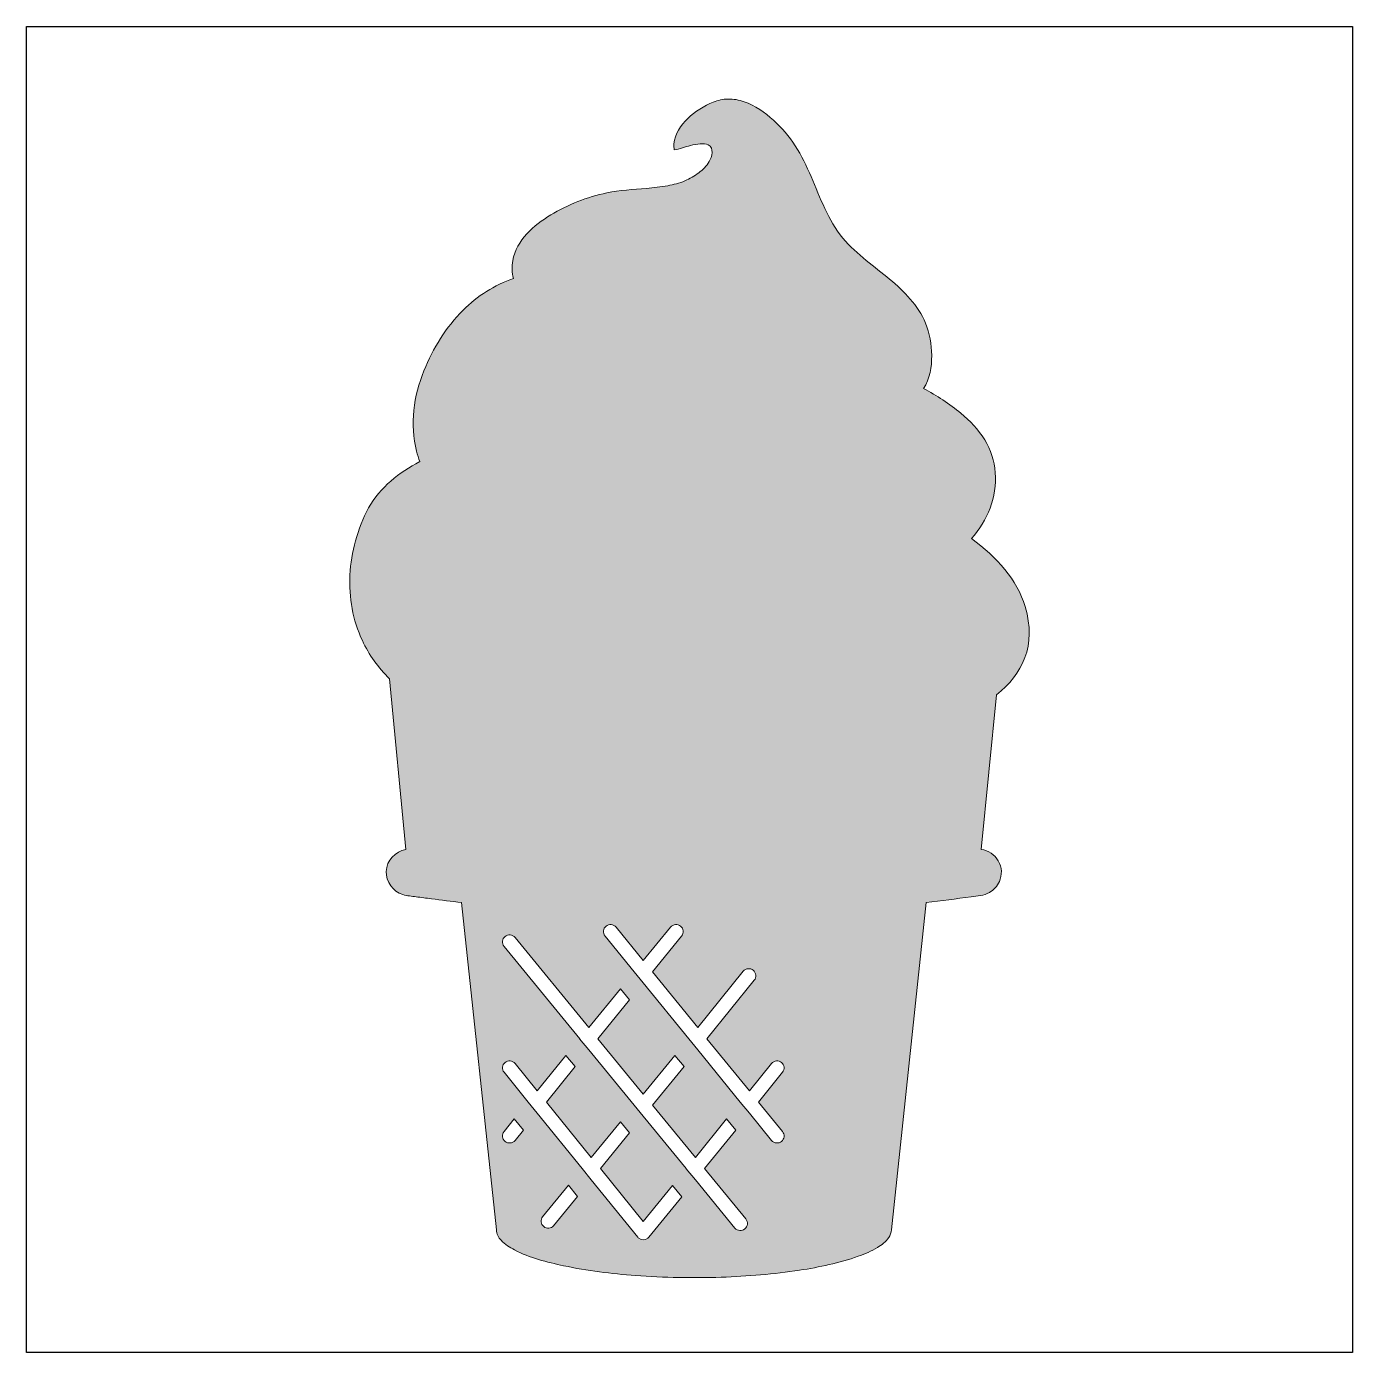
# Model space of a CAD drawing. Header units: inches. Extents: x 0 to 114, y 0 to 114.
import ezdxf

# ---------------------------------------------------------------- set-up
doc = ezdxf.new("R2010")
doc.units = ezdxf.units.IN
doc.header["$MEASUREMENT"] = 0
doc.layers.add('Image Background', color=7, linetype='Continuous')
doc.layers.add('Layer 1', color=7, linetype='Continuous')
picture_1 = doc.add_image_def('image1.png', size_in_pixel=(1350, 1350))

msp = doc.modelspace()

# ---------------------------------------------------------------- hatches: boundary and pattern name
at = {"layer": 'Layer 1', "true_color": 0xf8b3bd}
h = msp.add_hatch(color=231, dxfattribs=at)
h.dxf.hatch_style = 2
edge = h.paths.add_edge_path()
edge.add_spline(control_points=[(81.47, 70.17), (82.13, 70.95), (82.69, 71.83), (83.06, 72.79), (83.42, 73.76), (83.58, 74.8), (83.5, 75.84), (83.42, 76.85), (83.14, 77.82), (82.6, 78.68), (82.06, 79.56), (81.33, 80.3), (80.55, 80.96), (79.56, 81.79), (78.47, 82.48), (77.33, 83.09), (77.86, 83.94), (78.04, 84.96), (78.03, 85.95), (78.02, 86.9), (77.85, 87.85), (77.49, 88.74), (76.86, 90.28), (75.66, 91.46), (74.4, 92.51), (73.74, 93.06), (73.05, 93.59), (72.39, 94.14), (71.68, 94.73), (70.96, 95.34), (70.37, 96.05), (69.09, 97.61), (68.42, 99.53), (67.63, 101.36), (67.24, 102.27), (66.82, 103.18), (66.27, 104.02), (65.75, 104.83), (65.1, 105.57), (64.39, 106.22), (63.65, 106.89), (62.8, 107.49), (61.85, 107.82), (61.41, 107.97), (60.94, 108.06), (60.47, 108.05), (60.03, 108.04), (59.61, 107.94), (59.2, 107.78), (58.39, 107.46), (57.63, 106.97), (57, 106.37), (56.4, 105.79), (55.88, 105.03), (55.81, 104.18), (55.8, 104), (55.81, 103.83), (55.83, 103.66), (56.31, 103.75), (56.77, 103.93), (57.24, 104.04), (57.52, 104.11), (57.8, 104.17), (58.08, 104.18), (58.31, 104.2), (58.56, 104.19), (58.76, 104.09), (59.3, 103.84), (59.08, 103.06), (58.85, 102.66), (58.64, 102.27), (58.3, 101.96), (57.95, 101.69), (57.58, 101.41), (57.18, 101.18), (56.75, 101), (56.28, 100.79), (55.78, 100.67), (55.27, 100.58), (54.67, 100.47), (54.06, 100.4), (53.44, 100.35), (52.3, 100.25), (51.15, 100.2), (50.02, 99.96), (48.33, 99.61), (46.67, 98.95), (45.19, 98.06), (43.73, 97.17), (42.22, 95.89), (41.91, 94.12), (41.82, 93.61), (41.84, 93.08), (41.98, 92.58), (40.34, 92.01), (38.86, 91.07), (37.63, 89.85), (36.16, 88.38), (35.04, 86.55), (34.26, 84.63), (33.37, 82.44), (33.04, 80.01), (33.63, 77.69), (33.7, 77.39), (33.8, 77.09), (33.9, 76.79), (32.12, 75.88), (30.49, 74.57), (29.49, 72.81), (28.99, 71.92), (28.63, 70.94), (28.36, 69.97), (28.1, 69.01), (27.93, 68.02), (27.88, 67.02), (27.78, 65.08), (28.12, 63.13), (28.95, 61.37), (29.52, 60.14), (30.32, 59.02), (31.29, 58.07), (31.29, 58.07), (32.69, 43.36), (32.69, 43.36), (31.79, 43.19), (31.04, 42.41), (31.01, 41.47), (30.98, 40.57), (31.58, 39.75), (32.44, 39.47), (32.8, 39.36), (33.2, 39.34), (33.58, 39.28), (34.02, 39.22), (34.46, 39.17), (34.9, 39.11), (35.76, 39), (36.63, 38.89), (37.5, 38.79), (37.5, 38.79), (40.5, 10.57), (40.5, 10.57), (40.5, 10.23), (40.68, 9.92), (40.91, 9.67), (41.23, 9.32), (41.65, 9.06), (42.07, 8.84), (43.38, 8.16), (44.86, 7.78), (46.3, 7.48), (48.34, 7.04), (50.42, 6.79), (52.5, 6.64), (54.96, 6.45), (57.43, 6.41), (59.89, 6.49), (62.15, 6.57), (64.41, 6.75), (66.64, 7.09), (68.35, 7.36), (70.06, 7.7), (71.69, 8.29), (72.26, 8.49), (72.83, 8.73), (73.35, 9.05), (73.71, 9.27), (74.08, 9.54), (74.32, 9.9), (74.46, 10.1), (74.55, 10.33), (74.55, 10.57), (74.55, 10.57), (77.55, 38.79), (77.55, 38.79), (78.85, 38.94), (80.14, 39.1), (81.43, 39.28), (81.96, 39.35), (82.52, 39.38), (83, 39.65), (83.38, 39.86), (83.69, 40.19), (83.86, 40.59), (84.12, 41.17), (84.09, 41.83), (83.77, 42.37), (83.46, 42.91), (82.91, 43.28), (82.29, 43.37), (82.29, 43.37), (83.61, 56.68), (83.61, 56.68), (85.84, 58.47), (87.09, 60.93), (86.08, 64.3), (85.39, 66.62), (83.65, 68.55), (81.47, 70.17)], knot_values=[0, 0, 0, 0, 1, 1, 1, 2, 2, 2, 3, 3, 3, 4, 4, 4, 5, 5, 5, 6, 6, 6, 7, 7, 7, 8, 8, 8, 9, 9, 9, 10, 10, 10, 11, 11, 11, 12, 12, 12, 13, 13, 13, 14, 14, 14, 15, 15, 15, 16, 16, 16, 17, 17, 17, 18, 18, 18, 19, 19, 19, 20, 20, 20, 21, 21, 21, 22, 22, 22, 23, 23, 23, 24, 24, 24, 25, 25, 25, 26, 26, 26, 27, 27, 27, 28, 28, 28, 29, 29, 29, 30, 30, 30, 31, 31, 31, 32, 32, 32, 33, 33, 33, 34, 34, 34, 35, 35, 35, 36, 36, 36, 37, 37, 37, 38, 38, 38, 39, 39, 39, 40, 40, 40, 41, 41, 41, 42, 42, 42, 43, 43, 43, 44, 44, 44, 45, 45, 45, 46, 46, 46, 47, 47, 47, 48, 48, 48, 49, 49, 49, 50, 50, 50, 51, 51, 51, 52, 52, 52, 53, 53, 53, 54, 54, 54, 55, 55, 55, 56, 56, 56, 57, 57, 57, 58, 58, 58, 59, 59, 59, 60, 60, 60, 61, 61, 61, 62, 62, 62, 63, 63, 63, 64, 64, 64, 65, 65, 65, 66, 66, 66, 66], degree=3, periodic=1)
edge = h.paths.add_edge_path()
edge.add_spline(control_points=[(41.25, 18.19), (40.99, 18.4), (40.95, 18.79), (41.16, 19.05), (41.16, 19.05), (42.05, 20.14), (42.05, 20.14), (42.05, 20.14), (42.84, 19.17), (42.84, 19.17), (42.84, 19.17), (42.11, 18.28), (42.11, 18.28), (41.9, 18.02), (41.51, 17.98), (41.25, 18.19)], knot_values=[0, 0, 0, 0, 1, 1, 1, 2, 2, 2, 3, 3, 3, 4, 4, 4, 5, 5, 5, 5], degree=3, periodic=1)
edge = h.paths.add_edge_path()
edge.add_spline(control_points=[(44.58, 10.85), (44.32, 11.06), (44.28, 11.45), (44.49, 11.7), (44.49, 11.7), (46.71, 14.41), (46.71, 14.41), (46.71, 14.41), (47.49, 13.44), (47.49, 13.44), (47.49, 13.44), (45.43, 10.93), (45.43, 10.93), (45.22, 10.67), (44.83, 10.64), (44.58, 10.85)], knot_values=[0, 0, 0, 0, 1, 1, 1, 2, 2, 2, 3, 3, 3, 4, 4, 4, 5, 5, 5, 5], degree=3, periodic=1)
edge = h.paths.add_edge_path()
edge.add_spline(control_points=[(53.64, 9.93), (53.62, 9.9), (53.58, 9.87), (53.55, 9.85), (53.55, 9.85), (53.55, 9.85), (53.55, 9.85), (53.33, 9.67), (53.01, 9.67), (52.79, 9.85), (52.78, 9.85), (52.78, 9.85), (52.78, 9.85), (52.75, 9.87), (52.72, 9.9), (52.7, 9.93), (52.7, 9.93), (52.7, 9.93), (52.7, 9.93), (52.7, 9.93), (48.68, 14.89), (48.68, 14.89), (48.68, 14.89), (48.68, 14.88), (48.68, 14.88), (48.68, 14.88), (47.89, 15.85), (47.89, 15.85), (47.89, 15.85), (47.89, 15.85), (47.89, 15.85), (47.89, 15.85), (44.02, 20.62), (44.02, 20.62), (44.02, 20.62), (44.02, 20.62), (44.02, 20.62), (44.02, 20.62), (43.23, 21.59), (43.23, 21.59), (43.23, 21.59), (43.24, 21.59), (43.24, 21.59), (43.24, 21.59), (41.16, 24.15), (41.16, 24.15), (40.95, 24.4), (40.99, 24.79), (41.25, 25), (41.51, 25.21), (41.9, 25.17), (42.11, 24.91), (42.11, 24.91), (44.02, 22.55), (44.02, 22.55), (44.02, 22.55), (46.5, 25.6), (46.5, 25.6), (46.5, 25.6), (47.29, 24.64), (47.29, 24.64), (47.29, 24.64), (44.81, 21.59), (44.81, 21.59), (44.81, 21.59), (48.68, 16.81), (48.68, 16.81), (48.68, 16.81), (51.19, 19.88), (51.19, 19.88), (51.19, 19.88), (51.98, 18.92), (51.98, 18.92), (51.98, 18.92), (49.47, 15.85), (49.47, 15.85), (49.47, 15.85), (53.17, 11.29), (53.17, 11.29), (53.17, 11.29), (55.69, 14.39), (55.69, 14.39), (55.69, 14.39), (56.48, 13.43), (56.48, 13.43), (56.48, 13.43), (53.64, 9.93), (53.64, 9.93), (53.64, 9.93), (53.64, 9.93), (53.64, 9.93)], knot_values=[0, 0, 0, 0, 1, 1, 1, 2, 2, 2, 3, 3, 3, 4, 4, 4, 5, 5, 5, 6, 6, 6, 7, 7, 7, 8, 8, 8, 9, 9, 9, 10, 10, 10, 11, 11, 11, 12, 12, 12, 13, 13, 13, 14, 14, 14, 15, 15, 15, 16, 16, 16, 17, 17, 17, 18, 18, 18, 19, 19, 19, 20, 20, 20, 21, 21, 21, 22, 22, 22, 23, 23, 23, 24, 24, 24, 25, 25, 25, 26, 26, 26, 27, 27, 27, 28, 28, 28, 29, 29, 29, 30, 30, 30, 30], degree=3, periodic=1)
edge = h.paths.add_edge_path()
edge.add_spline(control_points=[(61.07, 10.73), (61.07, 10.73), (57.66, 14.89), (57.66, 14.89), (57.66, 14.89), (57.66, 14.88), (57.66, 14.88), (57.66, 14.88), (56.87, 15.84), (56.87, 15.84), (56.87, 15.84), (56.87, 15.85), (56.87, 15.85), (56.87, 15.85), (53.17, 20.36), (53.17, 20.36), (53.17, 20.36), (53.17, 20.36), (53.17, 20.36), (53.17, 20.36), (52.38, 21.32), (52.38, 21.32), (52.38, 21.32), (52.38, 21.32), (52.38, 21.32), (52.38, 21.32), (48.47, 26.09), (48.47, 26.09), (48.47, 26.09), (48.47, 26.08), (48.47, 26.08), (48.47, 26.08), (47.68, 27.05), (47.68, 27.05), (47.68, 27.05), (47.69, 27.05), (47.69, 27.05), (47.69, 27.05), (41.17, 35), (41.17, 35), (40.95, 35.26), (40.99, 35.65), (41.25, 35.86), (41.51, 36.07), (41.9, 36.03), (42.11, 35.77), (42.11, 35.77), (48.47, 28.01), (48.47, 28.01), (48.47, 28.01), (51.2, 31.36), (51.2, 31.36), (51.2, 31.36), (51.99, 30.4), (51.99, 30.4), (51.99, 30.4), (49.26, 27.05), (49.26, 27.05), (49.26, 27.05), (53.17, 22.28), (53.17, 22.28), (53.17, 22.28), (55.89, 25.6), (55.89, 25.6), (55.89, 25.6), (56.68, 24.64), (56.68, 24.64), (56.68, 24.64), (53.96, 21.32), (53.96, 21.32), (53.96, 21.32), (57.66, 16.81), (57.66, 16.81), (57.66, 16.81), (60.35, 20.13), (60.35, 20.13), (60.35, 20.13), (61.14, 19.17), (61.14, 19.17), (61.14, 19.17), (58.44, 15.85), (58.44, 15.85), (58.44, 15.85), (62.01, 11.51), (62.01, 11.51), (62.22, 11.25), (62.18, 10.86), (61.92, 10.65), (61.66, 10.44), (61.28, 10.47), (61.07, 10.73)], knot_values=[0, 0, 0, 0, 1, 1, 1, 2, 2, 2, 3, 3, 3, 4, 4, 4, 5, 5, 5, 6, 6, 6, 7, 7, 7, 8, 8, 8, 9, 9, 9, 10, 10, 10, 11, 11, 11, 12, 12, 12, 13, 13, 13, 14, 14, 14, 15, 15, 15, 16, 16, 16, 17, 17, 17, 18, 18, 18, 19, 19, 19, 20, 20, 20, 21, 21, 21, 22, 22, 22, 23, 23, 23, 24, 24, 24, 25, 25, 25, 26, 26, 26, 27, 27, 27, 28, 28, 28, 29, 29, 29, 30, 30, 30, 30], degree=3, periodic=1)
edge = h.paths.add_edge_path()
edge.add_spline(control_points=[(65.09, 18.19), (64.83, 17.98), (64.44, 18.02), (64.23, 18.28), (64.23, 18.28), (62.32, 20.62), (62.32, 20.62), (62.32, 20.62), (62.31, 20.62), (62.31, 20.62), (62.31, 20.62), (61.53, 21.58), (61.53, 21.58), (61.53, 21.58), (61.53, 21.59), (61.53, 21.59), (61.53, 21.59), (57.86, 26.09), (57.86, 26.09), (57.86, 26.09), (57.86, 26.08), (57.86, 26.08), (57.86, 26.08), (57.08, 27.05), (57.08, 27.05), (57.08, 27.05), (57.08, 27.05), (57.08, 27.05), (57.08, 27.05), (53.17, 31.85), (53.17, 31.85), (53.17, 31.85), (53.17, 31.85), (53.17, 31.85), (53.17, 31.85), (52.38, 32.81), (52.38, 32.81), (52.38, 32.81), (52.38, 32.82), (52.38, 32.82), (52.38, 32.82), (49.87, 35.9), (49.87, 35.9), (49.66, 36.15), (49.7, 36.54), (49.96, 36.75), (50.22, 36.96), (50.61, 36.92), (50.82, 36.67), (50.82, 36.67), (53.17, 33.78), (53.17, 33.78), (53.17, 33.78), (55.52, 36.67), (55.52, 36.67), (55.73, 36.92), (56.12, 36.96), (56.38, 36.75), (56.64, 36.54), (56.68, 36.15), (56.47, 35.9), (56.47, 35.9), (53.96, 32.82), (53.96, 32.82), (53.96, 32.82), (57.87, 28.01), (57.87, 28.01), (57.87, 28.01), (61.79, 32.87), (61.79, 32.87), (62, 33.12), (62.39, 33.16), (62.64, 32.95), (62.9, 32.74), (62.94, 32.35), (62.73, 32.09), (62.73, 32.09), (58.65, 27.05), (58.65, 27.05), (58.65, 27.05), (62.31, 22.55), (62.31, 22.55), (62.31, 22.55), (64.23, 24.91), (64.23, 24.91), (64.44, 25.17), (64.83, 25.21), (65.09, 25), (65.34, 24.79), (65.38, 24.4), (65.17, 24.15), (65.17, 24.15), (63.1, 21.59), (63.1, 21.59), (63.1, 21.59), (65.17, 19.05), (65.17, 19.05), (65.38, 18.79), (65.34, 18.4), (65.09, 18.19)], knot_values=[0, 0, 0, 0, 1, 1, 1, 2, 2, 2, 3, 3, 3, 4, 4, 4, 5, 5, 5, 6, 6, 6, 7, 7, 7, 8, 8, 8, 9, 9, 9, 10, 10, 10, 11, 11, 11, 12, 12, 12, 13, 13, 13, 14, 14, 14, 15, 15, 15, 16, 16, 16, 17, 17, 17, 18, 18, 18, 19, 19, 19, 20, 20, 20, 21, 21, 21, 22, 22, 22, 23, 23, 23, 24, 24, 24, 25, 25, 25, 26, 26, 26, 27, 27, 27, 28, 28, 28, 29, 29, 29, 30, 30, 30, 31, 31, 31, 32, 32, 32, 33, 33, 33, 33], degree=3, periodic=1)

# ---------------------------------------------------------------- linework, layer by layer
at = {"layer": 'Layer 1', "lineweight": 0}
for points, knots in [([(81.47, 70.17), (82.13, 70.95), (82.69, 71.83), (83.06, 72.79), (83.42, 73.76), (83.58, 74.8), (83.5, 75.84), (83.42, 76.85), (83.14, 77.82), (82.6, 78.68), (82.06, 79.56), (81.33, 80.3), (80.55, 80.96), (79.56, 81.79), (78.47, 82.48), (77.33, 83.09), (77.86, 83.94), (78.04, 84.96), (78.03, 85.95), (78.02, 86.9), (77.85, 87.85), (77.49, 88.74), (76.86, 90.28), (75.66, 91.46), (74.4, 92.51), (73.74, 93.06), (73.05, 93.59), (72.39, 94.14), (71.68, 94.73), (70.96, 95.34), (70.37, 96.05), (69.09, 97.61), (68.42, 99.53), (67.63, 101.36), (67.24, 102.27), (66.82, 103.18), (66.27, 104.02), (65.75, 104.83), (65.1, 105.57), (64.39, 106.22), (63.65, 106.89), (62.8, 107.49), (61.85, 107.82), (61.41, 107.97), (60.94, 108.06), (60.47, 108.05), (60.03, 108.04), (59.61, 107.94), (59.2, 107.78), (58.39, 107.46), (57.63, 106.97), (57, 106.37), (56.4, 105.79), (55.88, 105.03), (55.81, 104.18), (55.8, 104), (55.81, 103.83), (55.83, 103.66), (56.31, 103.75), (56.77, 103.93), (57.24, 104.04), (57.52, 104.11), (57.8, 104.17), (58.08, 104.18), (58.31, 104.2), (58.56, 104.19), (58.76, 104.09), (59.3, 103.84), (59.08, 103.06), (58.85, 102.66), (58.64, 102.27), (58.3, 101.96), (57.95, 101.69), (57.58, 101.41), (57.18, 101.18), (56.75, 101), (56.28, 100.79), (55.78, 100.67), (55.27, 100.58), (54.67, 100.47), (54.06, 100.4), (53.44, 100.35), (52.3, 100.25), (51.15, 100.2), (50.02, 99.96), (48.33, 99.61), (46.67, 98.95), (45.19, 98.06), (43.73, 97.17), (42.22, 95.89), (41.91, 94.12), (41.82, 93.61), (41.84, 93.08), (41.98, 92.58), (40.34, 92.01), (38.86, 91.07), (37.63, 89.85), (36.16, 88.38), (35.04, 86.55), (34.26, 84.63), (33.37, 82.44), (33.04, 80.01), (33.63, 77.69), (33.7, 77.39), (33.8, 77.09), (33.9, 76.79), (32.12, 75.88), (30.49, 74.57), (29.49, 72.81), (28.99, 71.92), (28.63, 70.94), (28.36, 69.97), (28.1, 69.01), (27.93, 68.02), (27.88, 67.02), (27.78, 65.08), (28.12, 63.13), (28.95, 61.37), (29.52, 60.14), (30.32, 59.02), (31.29, 58.07), (31.29, 58.07), (32.69, 43.36), (32.69, 43.36), (31.79, 43.19), (31.04, 42.41), (31.01, 41.47), (30.98, 40.57), (31.58, 39.75), (32.44, 39.47), (32.8, 39.36), (33.2, 39.34), (33.58, 39.28), (34.02, 39.22), (34.46, 39.17), (34.9, 39.11), (35.76, 39), (36.63, 38.89), (37.5, 38.79), (37.5, 38.79), (40.5, 10.57), (40.5, 10.57), (40.5, 10.23), (40.68, 9.92), (40.91, 9.67), (41.23, 9.32), (41.65, 9.06), (42.07, 8.84), (43.38, 8.16), (44.86, 7.78), (46.3, 7.48), (48.34, 7.04), (50.42, 6.79), (52.5, 6.64), (54.96, 6.45), (57.43, 6.41), (59.89, 6.49), (62.15, 6.57), (64.41, 6.75), (66.64, 7.09), (68.35, 7.36), (70.06, 7.7), (71.69, 8.29), (72.26, 8.49), (72.83, 8.73), (73.35, 9.05), (73.71, 9.27), (74.08, 9.54), (74.32, 9.9), (74.46, 10.1), (74.55, 10.33), (74.55, 10.57), (74.55, 10.57), (77.55, 38.79), (77.55, 38.79), (78.85, 38.94), (80.14, 39.1), (81.43, 39.28), (81.96, 39.35), (82.52, 39.38), (83, 39.65), (83.38, 39.86), (83.69, 40.19), (83.86, 40.59), (84.12, 41.17), (84.09, 41.83), (83.77, 42.37), (83.46, 42.91), (82.91, 43.28), (82.29, 43.37), (82.29, 43.37), (83.61, 56.68), (83.61, 56.68), (85.84, 58.47), (87.09, 60.93), (86.08, 64.3), (85.39, 66.62), (83.65, 68.55), (81.47, 70.17)], [0, 0, 0, 0, 1, 1, 1, 2, 2, 2, 3, 3, 3, 4, 4, 4, 5, 5, 5, 6, 6, 6, 7, 7, 7, 8, 8, 8, 9, 9, 9, 10, 10, 10, 11, 11, 11, 12, 12, 12, 13, 13, 13, 14, 14, 14, 15, 15, 15, 16, 16, 16, 17, 17, 17, 18, 18, 18, 19, 19, 19, 20, 20, 20, 21, 21, 21, 22, 22, 22, 23, 23, 23, 24, 24, 24, 25, 25, 25, 26, 26, 26, 27, 27, 27, 28, 28, 28, 29, 29, 29, 30, 30, 30, 31, 31, 31, 32, 32, 32, 33, 33, 33, 34, 34, 34, 35, 35, 35, 36, 36, 36, 37, 37, 37, 38, 38, 38, 39, 39, 39, 40, 40, 40, 41, 41, 41, 42, 42, 42, 43, 43, 43, 44, 44, 44, 45, 45, 45, 46, 46, 46, 47, 47, 47, 48, 48, 48, 49, 49, 49, 50, 50, 50, 51, 51, 51, 52, 52, 52, 53, 53, 53, 54, 54, 54, 55, 55, 55, 56, 56, 56, 57, 57, 57, 58, 58, 58, 59, 59, 59, 60, 60, 60, 61, 61, 61, 62, 62, 62, 63, 63, 63, 64, 64, 64, 65, 65, 65, 66, 66, 66, 66]), ([(65.09, 18.19), (64.83, 17.98), (64.44, 18.02), (64.23, 18.28), (64.23, 18.28), (62.32, 20.62), (62.32, 20.62), (62.32, 20.62), (62.31, 20.62), (62.31, 20.62), (62.31, 20.62), (61.53, 21.58), (61.53, 21.58), (61.53, 21.58), (61.53, 21.59), (61.53, 21.59), (61.53, 21.59), (57.86, 26.09), (57.86, 26.09), (57.86, 26.09), (57.86, 26.08), (57.86, 26.08), (57.86, 26.08), (57.08, 27.05), (57.08, 27.05), (57.08, 27.05), (57.08, 27.05), (57.08, 27.05), (57.08, 27.05), (53.17, 31.85), (53.17, 31.85), (53.17, 31.85), (53.17, 31.85), (53.17, 31.85), (53.17, 31.85), (52.38, 32.81), (52.38, 32.81), (52.38, 32.81), (52.38, 32.82), (52.38, 32.82), (52.38, 32.82), (49.87, 35.9), (49.87, 35.9), (49.66, 36.15), (49.7, 36.54), (49.96, 36.75), (50.22, 36.96), (50.61, 36.92), (50.82, 36.67), (50.82, 36.67), (53.17, 33.78), (53.17, 33.78), (53.17, 33.78), (55.52, 36.67), (55.52, 36.67), (55.73, 36.92), (56.12, 36.96), (56.38, 36.75), (56.64, 36.54), (56.68, 36.15), (56.47, 35.9), (56.47, 35.9), (53.96, 32.82), (53.96, 32.82), (53.96, 32.82), (57.87, 28.01), (57.87, 28.01), (57.87, 28.01), (61.79, 32.87), (61.79, 32.87), (62, 33.12), (62.39, 33.16), (62.64, 32.95), (62.9, 32.74), (62.94, 32.35), (62.73, 32.09), (62.73, 32.09), (58.65, 27.05), (58.65, 27.05), (58.65, 27.05), (62.31, 22.55), (62.31, 22.55), (62.31, 22.55), (64.23, 24.91), (64.23, 24.91), (64.44, 25.17), (64.83, 25.21), (65.09, 25), (65.34, 24.79), (65.38, 24.4), (65.17, 24.15), (65.17, 24.15), (63.1, 21.59), (63.1, 21.59), (63.1, 21.59), (65.17, 19.05), (65.17, 19.05), (65.38, 18.79), (65.34, 18.4), (65.09, 18.19)], [0, 0, 0, 0, 1, 1, 1, 2, 2, 2, 3, 3, 3, 4, 4, 4, 5, 5, 5, 6, 6, 6, 7, 7, 7, 8, 8, 8, 9, 9, 9, 10, 10, 10, 11, 11, 11, 12, 12, 12, 13, 13, 13, 14, 14, 14, 15, 15, 15, 16, 16, 16, 17, 17, 17, 18, 18, 18, 19, 19, 19, 20, 20, 20, 21, 21, 21, 22, 22, 22, 23, 23, 23, 24, 24, 24, 25, 25, 25, 26, 26, 26, 27, 27, 27, 28, 28, 28, 29, 29, 29, 30, 30, 30, 31, 31, 31, 32, 32, 32, 33, 33, 33, 33]), ([(61.07, 10.73), (61.07, 10.73), (57.66, 14.89), (57.66, 14.89), (57.66, 14.89), (57.66, 14.88), (57.66, 14.88), (57.66, 14.88), (56.87, 15.84), (56.87, 15.84), (56.87, 15.84), (56.87, 15.85), (56.87, 15.85), (56.87, 15.85), (53.17, 20.36), (53.17, 20.36), (53.17, 20.36), (53.17, 20.36), (53.17, 20.36), (53.17, 20.36), (52.38, 21.32), (52.38, 21.32), (52.38, 21.32), (52.38, 21.32), (52.38, 21.32), (52.38, 21.32), (48.47, 26.09), (48.47, 26.09), (48.47, 26.09), (48.47, 26.08), (48.47, 26.08), (48.47, 26.08), (47.68, 27.05), (47.68, 27.05), (47.68, 27.05), (47.69, 27.05), (47.69, 27.05), (47.69, 27.05), (41.17, 35), (41.17, 35), (40.95, 35.26), (40.99, 35.65), (41.25, 35.86), (41.51, 36.07), (41.9, 36.03), (42.11, 35.77), (42.11, 35.77), (48.47, 28.01), (48.47, 28.01), (48.47, 28.01), (51.2, 31.36), (51.2, 31.36), (51.2, 31.36), (51.99, 30.4), (51.99, 30.4), (51.99, 30.4), (49.26, 27.05), (49.26, 27.05), (49.26, 27.05), (53.17, 22.28), (53.17, 22.28), (53.17, 22.28), (55.89, 25.6), (55.89, 25.6), (55.89, 25.6), (56.68, 24.64), (56.68, 24.64), (56.68, 24.64), (53.96, 21.32), (53.96, 21.32), (53.96, 21.32), (57.66, 16.81), (57.66, 16.81), (57.66, 16.81), (60.35, 20.13), (60.35, 20.13), (60.35, 20.13), (61.14, 19.17), (61.14, 19.17), (61.14, 19.17), (58.44, 15.85), (58.44, 15.85), (58.44, 15.85), (62.01, 11.51), (62.01, 11.51), (62.22, 11.25), (62.18, 10.86), (61.92, 10.65), (61.66, 10.44), (61.28, 10.47), (61.07, 10.73)], [0, 0, 0, 0, 1, 1, 1, 2, 2, 2, 3, 3, 3, 4, 4, 4, 5, 5, 5, 6, 6, 6, 7, 7, 7, 8, 8, 8, 9, 9, 9, 10, 10, 10, 11, 11, 11, 12, 12, 12, 13, 13, 13, 14, 14, 14, 15, 15, 15, 16, 16, 16, 17, 17, 17, 18, 18, 18, 19, 19, 19, 20, 20, 20, 21, 21, 21, 22, 22, 22, 23, 23, 23, 24, 24, 24, 25, 25, 25, 26, 26, 26, 27, 27, 27, 28, 28, 28, 29, 29, 29, 30, 30, 30, 30]), ([(53.64, 9.93), (53.62, 9.9), (53.58, 9.87), (53.55, 9.85), (53.55, 9.85), (53.55, 9.85), (53.55, 9.85), (53.33, 9.67), (53.01, 9.67), (52.79, 9.85), (52.78, 9.85), (52.78, 9.85), (52.78, 9.85), (52.75, 9.87), (52.72, 9.9), (52.7, 9.93), (52.7, 9.93), (52.7, 9.93), (52.7, 9.93), (52.7, 9.93), (48.68, 14.89), (48.68, 14.89), (48.68, 14.89), (48.68, 14.88), (48.68, 14.88), (48.68, 14.88), (47.89, 15.85), (47.89, 15.85), (47.89, 15.85), (47.89, 15.85), (47.89, 15.85), (47.89, 15.85), (44.02, 20.62), (44.02, 20.62), (44.02, 20.62), (44.02, 20.62), (44.02, 20.62), (44.02, 20.62), (43.23, 21.59), (43.23, 21.59), (43.23, 21.59), (43.24, 21.59), (43.24, 21.59), (43.24, 21.59), (41.16, 24.15), (41.16, 24.15), (40.95, 24.4), (40.99, 24.79), (41.25, 25), (41.51, 25.21), (41.9, 25.17), (42.11, 24.91), (42.11, 24.91), (44.02, 22.55), (44.02, 22.55), (44.02, 22.55), (46.5, 25.6), (46.5, 25.6), (46.5, 25.6), (47.29, 24.64), (47.29, 24.64), (47.29, 24.64), (44.81, 21.59), (44.81, 21.59), (44.81, 21.59), (48.68, 16.81), (48.68, 16.81), (48.68, 16.81), (51.19, 19.88), (51.19, 19.88), (51.19, 19.88), (51.98, 18.92), (51.98, 18.92), (51.98, 18.92), (49.47, 15.85), (49.47, 15.85), (49.47, 15.85), (53.17, 11.29), (53.17, 11.29), (53.17, 11.29), (55.69, 14.39), (55.69, 14.39), (55.69, 14.39), (56.48, 13.43), (56.48, 13.43), (56.48, 13.43), (53.64, 9.93), (53.64, 9.93), (53.64, 9.93), (53.64, 9.93), (53.64, 9.93)], [0, 0, 0, 0, 1, 1, 1, 2, 2, 2, 3, 3, 3, 4, 4, 4, 5, 5, 5, 6, 6, 6, 7, 7, 7, 8, 8, 8, 9, 9, 9, 10, 10, 10, 11, 11, 11, 12, 12, 12, 13, 13, 13, 14, 14, 14, 15, 15, 15, 16, 16, 16, 17, 17, 17, 18, 18, 18, 19, 19, 19, 20, 20, 20, 21, 21, 21, 22, 22, 22, 23, 23, 23, 24, 24, 24, 25, 25, 25, 26, 26, 26, 27, 27, 27, 28, 28, 28, 29, 29, 29, 30, 30, 30, 30]), ([(41.25, 18.19), (40.99, 18.4), (40.95, 18.79), (41.16, 19.05), (41.16, 19.05), (42.05, 20.14), (42.05, 20.14), (42.05, 20.14), (42.84, 19.17), (42.84, 19.17), (42.84, 19.17), (42.11, 18.28), (42.11, 18.28), (41.9, 18.02), (41.51, 17.98), (41.25, 18.19)], [0, 0, 0, 0, 1, 1, 1, 2, 2, 2, 3, 3, 3, 4, 4, 4, 5, 5, 5, 5]), ([(44.58, 10.85), (44.32, 11.06), (44.28, 11.45), (44.49, 11.7), (44.49, 11.7), (46.71, 14.41), (46.71, 14.41), (46.71, 14.41), (47.49, 13.44), (47.49, 13.44), (47.49, 13.44), (45.43, 10.93), (45.43, 10.93), (45.22, 10.67), (44.83, 10.64), (44.58, 10.85)], [0, 0, 0, 0, 1, 1, 1, 2, 2, 2, 3, 3, 3, 4, 4, 4, 5, 5, 5, 5])]:
    msp.add_open_spline(points, degree=3, knots=knots, dxfattribs=at)

# ---------------------------------------------------------------- pictures from other files: only their frames are drawn
at = {"layer": 'Image Background'}
image = msp.add_image(picture_1, insert=(0, 0), size_in_units=(114.3, 114.3), dxfattribs=at)

doc.saveas('drawing.dxf')
